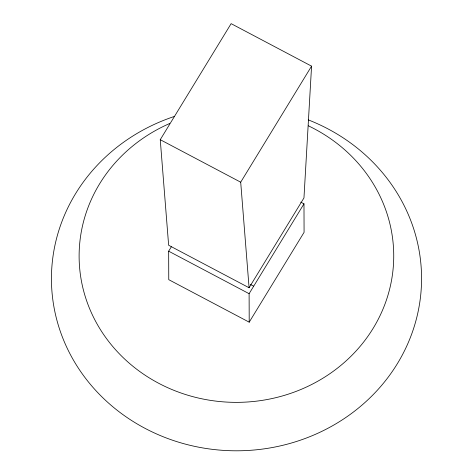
<?xml version="1.0" encoding="UTF-8"?>
<svg xmlns="http://www.w3.org/2000/svg" width="473" height="473" viewBox="0 0 473 473"><rect width="100%" height="100%" fill="white"/><g stroke="black" fill="none" stroke-linecap="round" stroke-linejoin="round"><path stroke-width="0.71" d="M311.571 66.155L303.962 197.921L249.088 287.755L168.642 245.251L160.252 139.689L231.126 23.65L311.571 66.155L240.698 182.194L249.088 287.755M300.733 202.131L303.979 203.845L304.08 232.332L249.206 322.178L168.76 279.673L168.666 251.187L171.35 246.782M249.206 322.178L249.111 293.692L303.979 203.845M160.252 139.689L240.698 182.194M250.418 284.48L253.682 286.2M168.666 251.187L249.111 293.692M308.266 119.864A185.067 172.19 -0.2 0 1 381.043 386.074A185.067 172.19 -0.2 0 1 85.885 378.737A185.067 172.19 -0.2 0 1 174.117 116.529M308.355 125.806A157.308 146.358 -0.2 0 1 357.334 349.571A157.308 146.358 -0.2 0 1 111.918 345.515A157.308 146.358 -0.2 0 1 169.641 123.518"/></g></svg>
